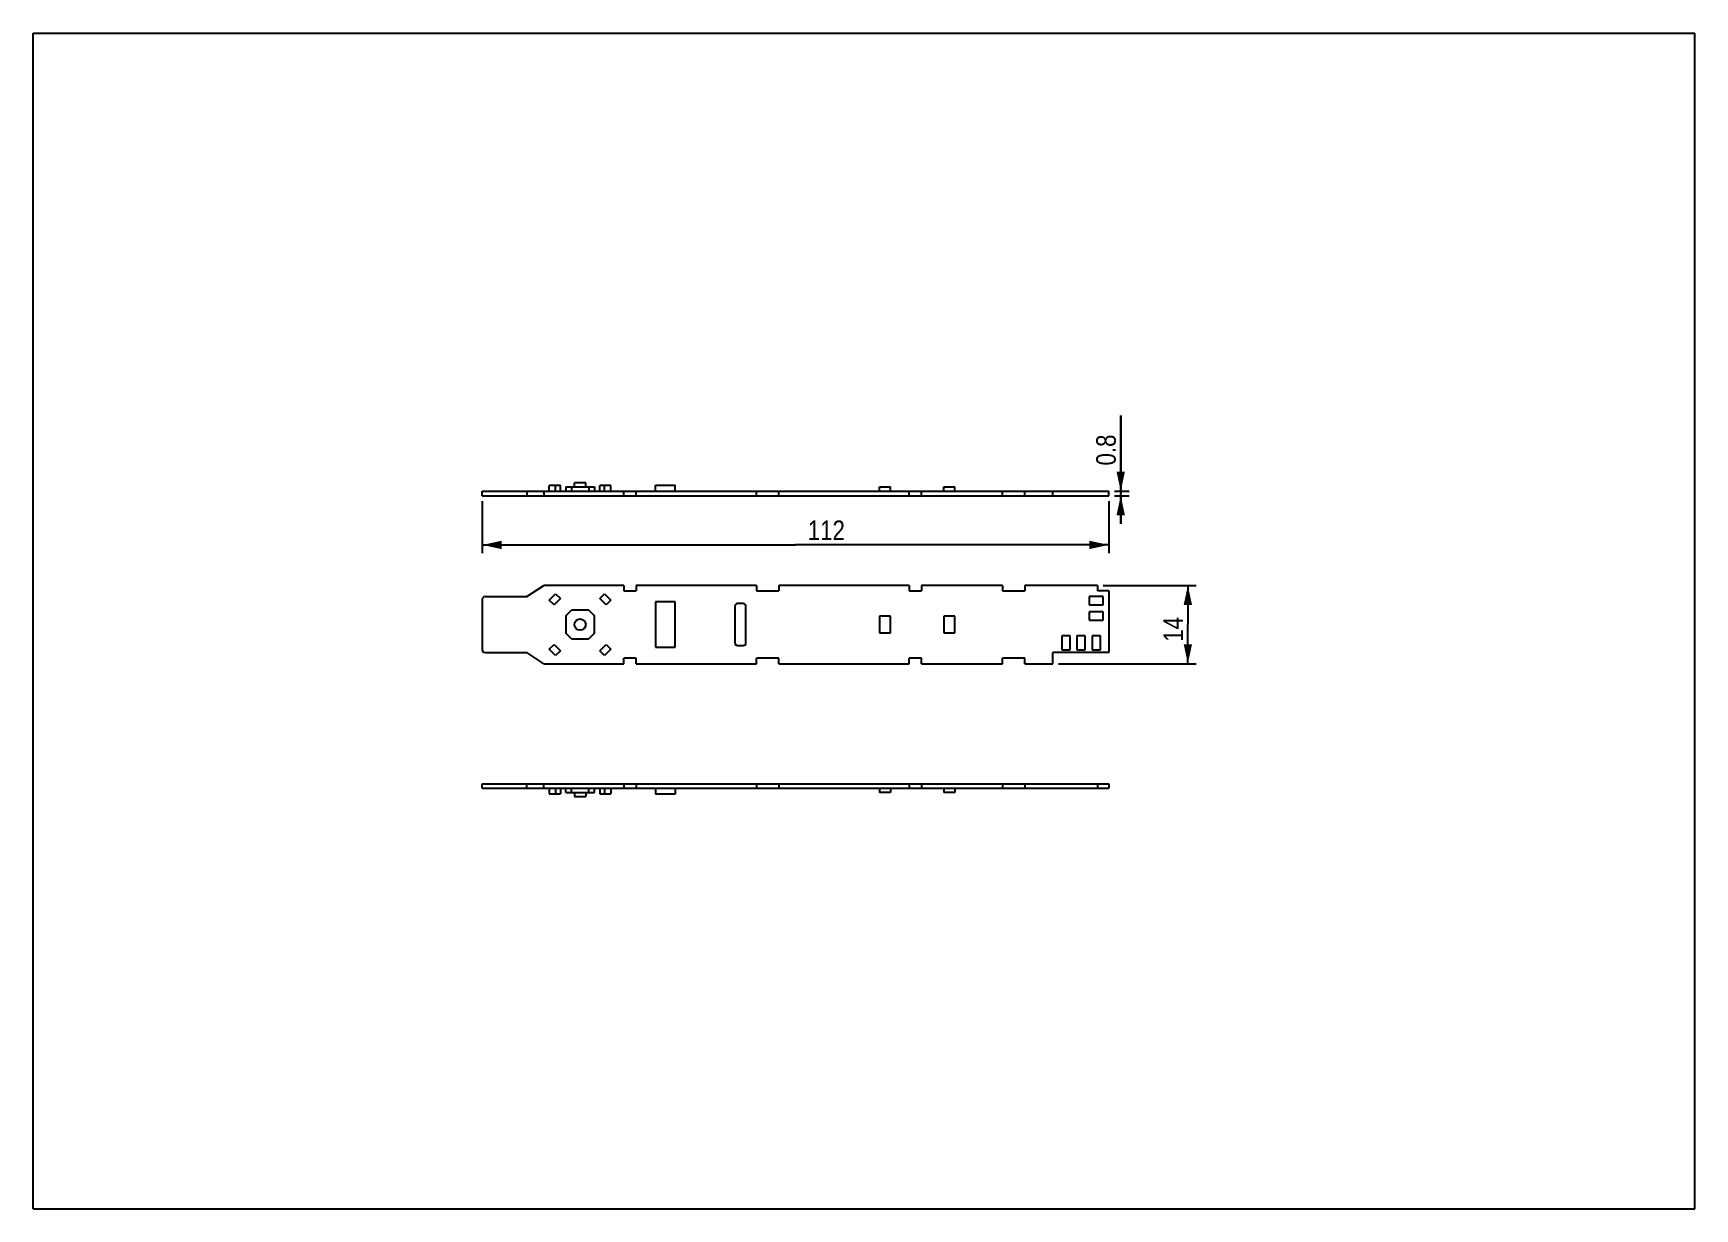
# Model space of a CAD drawing. Header units: millimetres. Extents: x 0 to 297, y 0 to 210.
import ezdxf

# ---------------------------------------------------------------- set-up
doc = ezdxf.new("R2010")
doc.units = ezdxf.units.MM
doc.header["$LTSCALE"] = 16.335
doc.layers.get('0').update_dxf_attribs({"linetype": 'CONTINUOUS'})
doc.styles.get("Standard").update_dxf_attribs({"font": 'txt', "width": 0.85})
doc.dimstyles.new('DIMSTYLE_1', dxfattribs={"dimtxt": 3.5, "dimasz": 3.5, "dimexe": 1.5, "dimexo": 1, "dimgap": 0.875, "dimtad": 1, "dimdec": 3, "dimdsep": 46, "dimtxsty": 'Standard', "dimblk": '_FILLED', "dimblk1": '_FILLED', "dimblk2": '_FILLED', "dimcen": 0.09, "dimadec": 3, "dimazin": 2, "dimtp": 0.3, "dimtm": 0.3, "dimtfac": 1, "dimtdec": 3, "dimtofl": 0, "dimtmove": 0, "dimatfit": 3, "dimldrblk": '_FILLED', "dimfxl": 0, "dimtolj": 1, "dimarcsym": 0})
doc.dimstyles.new('DIMSTYLE_2', dxfattribs={"dimtxt": 3.5, "dimasz": 3.5, "dimexe": 1.5, "dimexo": 1, "dimgap": 0.875, "dimtad": 1, "dimdec": 3, "dimdsep": 46, "dimtxsty": 'Standard', "dimblk": '_FILLED', "dimblk1": '_FILLED', "dimblk2": '_FILLED', "dimcen": 0.09, "dimadec": 3, "dimazin": 2, "dimtp": 0.1, "dimtm": 0.1, "dimtfac": 1, "dimtdec": 3, "dimtofl": 0, "dimtmove": 0, "dimatfit": 3, "dimldrblk": '_FILLED', "dimfxl": 0, "dimtolj": 1, "dimarcsym": 0})
doc.dimstyles.new('DIMSTYLE_3', dxfattribs={"dimtxt": 3.5, "dimasz": 3.5, "dimexe": 1.5, "dimexo": 1, "dimgap": 0.875, "dimtad": 1, "dimdec": 3, "dimdsep": 46, "dimtxsty": 'Standard', "dimblk": '_FILLED', "dimblk1": '_FILLED', "dimblk2": '_FILLED', "dimcen": 0.09, "dimadec": 3, "dimazin": 2, "dimtp": 0.2, "dimtm": 0.2, "dimtfac": 1, "dimtdec": 3, "dimtofl": 0, "dimtmove": 0, "dimatfit": 3, "dimldrblk": '_FILLED', "dimfxl": 0, "dimtolj": 1, "dimarcsym": 0})

# ---------------------------------------------------------------- blocks, each defined once
blk = doc.blocks.new('_FILLED')
at = {"color": 0, "linetype": 'ByBlock'}
blk.add_solid([(0, 0), (-1, 0.214), (-1, -0.214)], dxfattribs=at)
blk = doc.blocks.new('*D1')
at = {"color": 2, "linetype": 'Continuous'}
for p, q in [((80.26, 126.38), (80.26, 117.09)), ((192.26, 126.38), (192.26, 117.09)), ((80.26, 118.59), (136.26, 118.59)), ((192.26, 118.59), (136.26, 118.59))]:
    blk.add_line(p, q, dxfattribs=at)
at = {"color": 2, "linetype": 'Continuous', "xscale": 3.5, "yscale": 3.5, "zscale": 3.5, "rotation": 180}
blk.add_blockref('_FILLED', (80.26, 118.59), dxfattribs=at)
at = {"color": 2, "linetype": 'Continuous', "xscale": 3.5, "yscale": 3.5, "zscale": 3.5}
blk.add_blockref('_FILLED', (192.26, 118.59), dxfattribs=at)
at = {"color": 2, "linetype": 'Continuous', "insert": (141.77, 122.96), "char_height": 3.5, "width": 8.925, "attachment_point": 2, "line_spacing_factor": 0.9}
blk.add_mtext('112', dxfattribs=at)
blk = doc.blocks.new('*D2')
at = {"color": 2, "linetype": 'Continuous'}
for p, q in [((194.39, 128.18), (194.39, 141.71)), ((194.39, 141.71), (194.39, 127.78)), ((193.26, 128.18), (195.89, 128.18)), ((194.39, 122.38), (194.39, 127.78)), ((193.26, 127.38), (195.89, 127.38)), ((194.39, 127.38), (194.39, 122.38))]:
    blk.add_line(p, q, dxfattribs=at)
at = {"color": 2, "linetype": 'Continuous', "xscale": 3.5, "yscale": 3.5, "zscale": 3.5}
for p, rotation in [((194.39, 128.18), 270), ((194.39, 127.38), 90)]:
    blk.add_blockref('_FILLED', p, dxfattribs=dict(at, rotation=rotation))
at = {"color": 2, "linetype": 'Continuous', "insert": (190.01, 132.78), "char_height": 3.5, "width": 8.925, "attachment_point": 1, "rotation": 90, "line_spacing_factor": 0.9}
blk.add_mtext('0.8', dxfattribs=at)
blk = doc.blocks.new('*D3')
at = {"color": 2, "linetype": 'Continuous'}
for p, q in [((191.26, 111.36), (207.89, 111.36)), ((206.39, 111.36), (206.39, 104.36)), ((206.39, 97.36), (206.39, 104.36)), ((183.26, 97.36), (207.89, 97.36))]:
    blk.add_line(p, q, dxfattribs=at)
at = {"color": 2, "linetype": 'Continuous', "xscale": 3.5, "yscale": 3.5, "zscale": 3.5}
for p, rotation in [((206.39, 111.36), 90), ((206.39, 97.36), 270)]:
    blk.add_blockref('_FILLED', p, dxfattribs=dict(at, rotation=rotation))
at = {"color": 2, "linetype": 'Continuous', "insert": (202.02, 103.5), "char_height": 3.5, "width": 5.95, "attachment_point": 2, "rotation": 90, "line_spacing_factor": 0.9}
blk.add_mtext('14', dxfattribs=at)

msp = doc.modelspace()

# ---------------------------------------------------------------- linework, layer by layer
at = {"color": 7, "linetype": 'Continuous'}
for p, q in [((0, 0), (0, 210)), ((0, 210), (297, 210)), ((297, 0), (297, 210)), ((80.2565, 127.3829), (80.2565, 128.1829)), ((80.2565, 128.1829), (192.2565, 128.1829)), ((88.2565, 128.1829), (88.2565, 127.3829)), ((91.2565, 128.1829), (91.2565, 127.3829)), ((92.2411, 128.1829), (92.2411, 129.1829)), ((94.221, 129.1829), (92.2411, 129.1829)), ((93.3725, 128.1829), (93.3725, 129.1829)), ((94.221, 128.1829), (94.221, 129.1829)), ((95.2065, 128.9829), (95.2065, 128.1829)), ((95.2065, 128.9829), (100.3065, 128.9829)), ((96.2065, 128.9829), (96.2065, 128.1829)), ((96.7565, 128.9829), (96.7565, 129.6829)), ((98.7565, 129.6829), (96.7565, 129.6829)), ((98.7565, 128.9829), (98.7565, 129.6829)), ((99.3065, 128.9829), (99.3065, 128.1829)), ((100.3065, 128.9829), (100.3065, 128.1829)), ((101.2921, 128.1829), (101.2921, 129.1829)), ((103.272, 129.1829), (101.2921, 129.1829)), ((102.1406, 128.1829), (102.1406, 129.1829)), ((103.272, 128.1829), (103.272, 129.1829)), ((105.5565, 127.3829), (105.5565, 128.1829)), ((107.7565, 127.3829), (107.7565, 128.1829)), ((111.2565, 128.1829), (111.2565, 129.2829)), ((111.2565, 129.2829), (114.7565, 129.2829)), ((114.7565, 128.1829), (114.7565, 129.2829)), ((129.2565, 127.3829), (129.2565, 128.1829)), ((133.2565, 127.3829), (133.2565, 128.1829)), ((151.2647, 128.9829), (153.2647, 128.9829)), ((151.2647, 128.1829), (151.2647, 128.9829)), ((153.2647, 128.1829), (153.2647, 128.9829)), ((156.5565, 127.3829), (156.5565, 128.1829)), ((158.7565, 127.3829), (158.7565, 128.1829)), ((162.7657, 128.9829), (164.7657, 128.9829)), ((162.7657, 128.1829), (162.7657, 128.9829)), ((164.7657, 128.1829), (164.7657, 128.9829)), ((173.2565, 127.3829), (173.2565, 128.1829)), ((177.2565, 127.3829), (177.2565, 128.1829)), ((182.2565, 127.3829), (182.2565, 128.1829)), ((192.2565, 127.3829), (192.2565, 128.1829)), ((80.2565, 127.3829), (192.2565, 127.3829)), ((88.2565, 109.364), (91.2565, 111.364)), ((105.5565, 111.364), (91.2565, 111.364)), ((105.5565, 111.364), (105.5565, 110.364)), ((105.5565, 110.364), (107.7565, 110.364)), ((107.7565, 111.364), (107.7565, 110.364)), ((129.2565, 111.364), (107.7565, 111.364)), ((129.2565, 111.364), (129.2565, 110.364)), ((129.2565, 110.364), (133.2565, 110.364)), ((133.2565, 111.364), (133.2565, 110.364)), ((156.5565, 111.364), (133.2565, 111.364)), ((156.5565, 111.364), (156.5565, 110.364)), ((156.5565, 110.364), (158.7565, 110.364)), ((173.2565, 111.364), (158.7565, 111.364)), ((158.7565, 111.364), (158.7565, 110.364)), ((173.2565, 111.364), (173.2565, 110.364)), ((173.2565, 110.364), (177.2565, 110.364)), ((190.2565, 111.364), (177.2565, 111.364)), ((177.2565, 111.364), (177.2565, 110.364)), ((190.2565, 111.364), (190.2565, 110.364)), ((192.2565, 110.364), (190.2565, 110.364)), ((192.2565, 110.364), (192.2565, 99.364)), ((80.2565, 108.864), (80.2565, 99.864)), ((80.7565, 109.364), (88.2565, 109.364)), ((92.2411, 108.748), (93.3725, 109.8794)), ((93.0896, 107.8995), (92.2411, 108.748)), ((94.221, 109.0309), (93.0896, 107.8995)), ((93.3725, 109.8794), (94.221, 109.0309)), ((101.2921, 109.0309), (102.1406, 109.8794)), ((102.4234, 107.8995), (101.2921, 109.0309)), ((102.1406, 109.8794), (103.272, 108.748)), ((103.272, 108.748), (102.4234, 107.8995)), ((111.2565, 108.414), (111.2565, 100.314)), ((114.7565, 108.414), (111.2565, 108.414)), ((114.7565, 100.314), (114.7565, 108.414)), ((125.4065, 107.614), (125.4065, 101.114)), ((126.9065, 108.114), (125.9065, 108.114)), ((127.4065, 101.114), (127.4065, 107.614)), ((191.2565, 109.364), (188.7565, 109.364)), ((188.7565, 109.364), (188.7565, 107.864)), ((188.7565, 107.864), (191.2565, 107.864)), ((191.2565, 107.864), (191.2565, 109.364)), ((95.2065, 105.914), (96.2065, 106.914)), ((95.2065, 105.914), (95.2065, 102.814)), ((99.3065, 106.914), (96.2065, 106.914)), ((99.3065, 106.914), (100.3065, 105.914)), ((100.3065, 102.814), (100.3065, 105.914)), ((153.2647, 105.864), (151.2647, 105.864)), ((151.2647, 105.864), (151.2647, 102.864)), ((153.2647, 102.864), (153.2647, 105.864)), ((164.7657, 105.864), (162.7657, 105.864)), ((162.7657, 105.864), (162.7657, 102.864)), ((164.7657, 102.864), (164.7657, 105.864)), ((191.2565, 106.664), (188.7565, 106.664)), ((188.7565, 106.664), (188.7565, 105.164)), ((188.7565, 105.164), (191.2565, 105.164)), ((191.2565, 105.164), (191.2565, 106.664)), ((96.2065, 101.814), (95.2065, 102.814)), ((96.2065, 101.814), (99.3065, 101.814)), ((100.3065, 102.814), (99.3065, 101.814)), ((151.2647, 102.864), (153.2647, 102.864)), ((162.7657, 102.864), (164.7657, 102.864)), ((185.3565, 102.364), (183.8565, 102.364)), ((183.8565, 102.364), (183.8565, 99.864)), ((185.3565, 99.864), (185.3565, 102.364)), ((188.0565, 102.364), (186.5565, 102.364)), ((186.5565, 102.364), (186.5565, 99.864)), ((188.0565, 99.864), (188.0565, 102.364)), ((190.7565, 102.364), (189.2565, 102.364)), ((189.2565, 102.364), (189.2565, 99.864)), ((190.7565, 99.864), (190.7565, 102.364)), ((80.7565, 99.364), (88.2565, 99.364)), ((91.2565, 97.364), (88.2565, 99.364)), ((92.2411, 99.9799), (93.0896, 100.8284)), ((93.3725, 98.8485), (92.2411, 99.9799)), ((93.0896, 100.8284), (94.221, 99.6971)), ((94.221, 99.6971), (93.3725, 98.8485)), ((101.2921, 99.6971), (102.4234, 100.8284)), ((102.1406, 98.8485), (101.2921, 99.6971)), ((103.272, 99.9799), (102.1406, 98.8485)), ((102.4234, 100.8284), (103.272, 99.9799)), ((105.5565, 97.364), (105.5565, 98.364)), ((107.7565, 98.364), (105.5565, 98.364)), ((107.7565, 97.364), (107.7565, 98.364)), ((111.2565, 100.314), (114.7565, 100.314)), ((125.9065, 100.614), (126.9065, 100.614)), ((129.2565, 97.364), (129.2565, 98.364)), ((133.2565, 98.364), (129.2565, 98.364)), ((133.2565, 97.364), (133.2565, 98.364)), ((158.7565, 98.364), (156.5565, 98.364)), ((156.5565, 97.364), (156.5565, 98.364)), ((158.7565, 97.364), (158.7565, 98.364)), ((177.2565, 98.364), (173.2565, 98.364)), ((173.2565, 97.364), (173.2565, 98.364)), ((177.2565, 97.364), (177.2565, 98.364)), ((192.2565, 99.364), (182.2565, 99.364)), ((182.2565, 97.364), (182.2565, 99.364)), ((183.8565, 99.864), (185.3565, 99.864)), ((186.5565, 99.864), (188.0565, 99.864)), ((189.2565, 99.864), (190.7565, 99.864)), ((91.2565, 97.364), (105.5565, 97.364)), ((107.7565, 97.364), (129.2565, 97.364)), ((133.2565, 97.364), (156.5565, 97.364)), ((158.7565, 97.364), (173.2565, 97.364)), ((177.2565, 97.364), (182.2565, 97.364)), ((80.2565, 75.1388), (80.2565, 75.9388)), ((80.2565, 75.9388), (192.2565, 75.9388)), ((80.2565, 75.1388), (192.2565, 75.1388)), ((88.2565, 75.1388), (88.2565, 75.9388)), ((91.2565, 75.1388), (91.2565, 75.9388)), ((92.2411, 75.1388), (92.2411, 74.1388)), ((93.3725, 75.1388), (93.3725, 74.1388)), ((94.221, 75.1388), (94.221, 74.1388)), ((95.2065, 74.3388), (95.2065, 75.1388)), ((95.2065, 74.3388), (100.3065, 74.3388)), ((96.2065, 74.3388), (96.2065, 75.1388)), ((96.7565, 74.3388), (96.7565, 73.6388)), ((98.7565, 74.3388), (98.7565, 73.6388)), ((99.3065, 74.3388), (99.3065, 75.1388)), ((100.3065, 74.3388), (100.3065, 75.1388)), ((101.2921, 75.1388), (101.2921, 74.1388)), ((102.1406, 75.1388), (102.1406, 74.1388)), ((103.272, 75.1388), (103.272, 74.1388)), ((105.5565, 75.9388), (105.5565, 75.1388)), ((107.7565, 75.9388), (107.7565, 75.1388)), ((111.2565, 75.1388), (111.2565, 74.0388)), ((114.7565, 75.1388), (114.7565, 74.0388)), ((129.2565, 75.9388), (129.2565, 75.1388)), ((133.2565, 75.9388), (133.2565, 75.1388)), ((151.2647, 75.1388), (151.2647, 74.3388)), ((153.2647, 74.3388), (151.2647, 74.3388)), ((153.2647, 75.1388), (153.2647, 74.3388)), ((156.5565, 75.9388), (156.5565, 75.1388)), ((158.7565, 75.9388), (158.7565, 75.1388)), ((162.7657, 75.1388), (162.7657, 74.3388)), ((164.7657, 74.3388), (162.7657, 74.3388)), ((164.7657, 75.1388), (164.7657, 74.3388)), ((173.2565, 75.9388), (173.2565, 75.1388)), ((177.2565, 75.9388), (177.2565, 75.1388)), ((190.2565, 75.9388), (190.2565, 75.1388)), ((192.2565, 75.9388), (192.2565, 75.1388)), ((92.2411, 74.1388), (94.221, 74.1388)), ((96.7565, 73.6388), (98.7565, 73.6388)), ((101.2921, 74.1388), (103.272, 74.1388)), ((114.7565, 74.0388), (111.2565, 74.0388)), ((0, 0), (297, 0))]:
    msp.add_line(p, q, dxfattribs=at)
msp.add_circle((97.7565, 104.364), 1, dxfattribs=at)
for centre, start, end in [((80.7565, 108.864), 90, 180), ((125.9065, 107.614), 90, 180), ((126.9065, 107.614), 0, 90), ((125.9065, 101.114), 180, 270), ((126.9065, 101.114), 270, 360), ((80.7565, 99.864), 180, 270)]:
    msp.add_arc(centre, 0.5, start, end, dxfattribs=at)

# ---------------------------------------------------------------- dimensions: what is measured, and where the dimension line sits
at = {"color": 2, "linetype": 'Continuous'}
for base, p1, p2, angle, dimstyle, picture, middle in [((194.386, 128.1829), (196.886, 127.3829), (196.886, 128.1829), 90, 'DIMSTYLE_2', '*D2', (194.386, 137.3393)), ((206.3935, 97.364), (190.2565, 111.364), (182.2565, 97.364), 270, 'DIMSTYLE_3', '*D3', (206.3935, 103.9621))]:
    dim = msp.add_linear_dim(base=base, p1=p1, p2=p2, angle=angle, dimstyle=dimstyle, dxfattribs=at)
    dim.commit()
    dim.dimension.update_dxf_attribs({"geometry": picture, "text_midpoint": middle, "dimtype": 160})
dim = msp.add_linear_dim(base=(192.2565, 118.5851), p1=(80.2565, 127.3829), p2=(192.2565, 127.3829), dimstyle='DIMSTYLE_1', dxfattribs=at)
dim.commit()
dim.dimension.update_dxf_attribs({"geometry": '*D1', "text_midpoint": (142.1469, 118.5851), "dimtype": 160})

doc.saveas('drawing.dxf')
